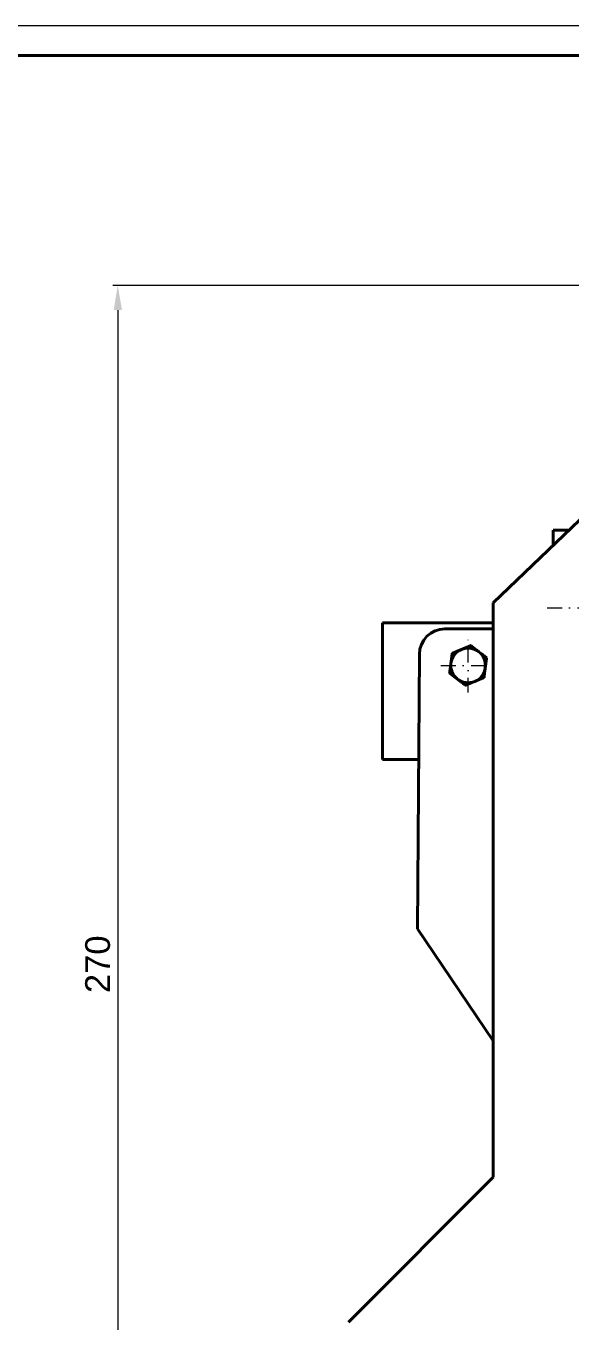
# Model space of a CAD drawing. Header units: inches. Extents: x -122986 to 27550, y -4965 to 6170.
# Drawn here: x 2674.6 to 2784.7, y 978.4 to 1240.2 of the extents above; entities that cross this region are included whole.
import ezdxf

# ---------------------------------------------------------------- set-up
doc = ezdxf.new("R2010")
doc.units = ezdxf.units.IN
doc.header["$LTSCALE"] = 2
doc.header["$MEASUREMENT"] = 0
doc.linetypes.add('DASHDOT', pattern=[1, 0.5, -0.25, 0, -0.25])
for name, color, linetype, lineweight in [('1 mãnh', 7, 'Continuous', 5), ('1 Đường Tâm', 50, 'DASHDOT', 9), ('1 Đậm', 7, 'Continuous', 50)]:
    doc.layers.add(name, color=color, linetype=linetype, lineweight=lineweight)
doc.styles.add('tinh', font='arial.ttf')
doc.dimstyles.new('Tịnh', dxfattribs={"dimtxt": 0.3, "dimasz": 1.5, "dimexe": 1, "dimexo": 0.0625, "dimgap": 0.4, "dimtad": 1, "dimtoh": 1, "dimzin": 0, "dimdsep": 46, "dimtxsty": 'tinh', "dimcen": 0.09, "dimclrd": 256, "dimclre": 256, "dimclrt": 4, "dimadec": 0, "dimazin": 0, "dimtfac": 1, "dimtofl": 0, "dimtmove": 0, "dimatfit": 3, "dimfxl": 1, "dimtfillclr": 4, "dimtolj": 1, "dimtzin": 0, "dimlwd": -1, "dimlwe": -1, "dimarcsym": 0})

# ---------------------------------------------------------------- blocks, each defined once
blk = doc.blocks.new('*D224')
at = {"layer": '1 mãnh', "ltscale": 15, "transparency": 16777216}
for p, q in [((2848.91, 1187.81), (2692.15, 1187.81)), ((2693.15, 1182.81), (2693.15, 922.68)), ((2720.09, 917.68), (2692.15, 917.68))]:
    blk.add_line(p, q, dxfattribs=at)
for points in [[(2692.32, 1182.81), (2693.99, 1182.81), (2693.15, 1187.81)], [(2692.32, 922.68), (2693.99, 922.68), (2693.15, 917.68)]]:
    blk.add_solid(points, dxfattribs=at)
at = {"layer": 'Defpoints', "color": 0, "ltscale": 15, "transparency": 16777216}
for p in [(2848.97, 1187.81), (2693.15, 917.68), (2720.15, 917.68)]:
    blk.add_point(p, dxfattribs=at)
at = {"layer": '1 mãnh', "color": 4, "ltscale": 15, "transparency": 16777216, "insert": (2689.1, 1050.68), "char_height": 3, "attachment_point": 5, "rotation": 90, "style": 'tinh'}
blk.add_mtext('\\A1;{\\H1.6667x;270}', dxfattribs=at)

msp = doc.modelspace()

# ---------------------------------------------------------------- linework, layer by layer
at = {"layer": '1 mãnh', "ltscale": 15}
msp.add_lwpolyline([(2096.626, 399.211), (3285.626, 399.211), (3285.626, 1240.211), (2096.626, 1240.211)], close=True, dxfattribs=at)
at = {"layer": '1 Đường Tâm', "lineweight": 9, "ltscale": 3}
for p, q in [((2779.868, 1122.691), (2918.08, 1122.691)), ((2763.891, 1105.543), (2763.891, 1116.543)), ((2758.391, 1111.043), (2769.391, 1111.043))]:
    msp.add_line(p, q, dxfattribs=at)
at = {"layer": '1 Đậm', "lineweight": 50}
for p, q in [((2793.974, 1147.679), (2768.974, 1123.679)), ((2783.998, 1138.346), (2781.043, 1138.346)), ((2781.043, 1138.346), (2781.043, 1135.266)), ((2781.043, 1135.266), (2781.043, 1138.346)), ((2783.998, 1138.102), (2783.998, 1138.346)), ((2768.974, 1123.679), (2768.974, 1007.679)), ((2746.574, 1092.058), (2746.574, 1119.634)), ((2768.974, 1119.634), (2746.574, 1119.634)), ((2746.574, 1092.058), (2746.574, 1119.634)), ((2746.574, 1119.634), (2768.974, 1119.634)), ((2768.974, 1118.414), (2759.195, 1118.414)), ((2754.063, 1113.316), (2753.657, 1057.858)), ((2746.574, 1092.058), (2753.907, 1092.054)), ((2753.657, 1057.858), (2768.974, 1035.206)), ((2768.974, 1007.679), (2739.706, 978.411))]:
    msp.add_line(p, q, dxfattribs=at)
at = {"layer": '1 Đậm', "ltscale": 0.2}
msp.add_lwpolyline([(2122.626, 404.211), (3280.626, 404.211), (3280.626, 1234.211), (2122.626, 1234.211)], close=True, dxfattribs=at)
at = {"layer": '1 Đậm', "lineweight": 50}
for points in [[(2760.422, 1111.503), (2760.427, 1111.543), (2760.432, 1111.584), (2760.438, 1111.625), (2760.443, 1111.666), (2760.449, 1111.707), (2760.454, 1111.748), (2760.459, 1111.789), (2760.465, 1111.829), (2760.47, 1111.87), (2760.476, 1111.911), (2760.481, 1111.951), (2760.486, 1111.992), (2760.492, 1112.033), (2760.497, 1112.073), (2760.503, 1112.114), (2760.508, 1112.154), (2760.513, 1112.194), (2760.519, 1112.235), (2760.524, 1112.275), (2760.529, 1112.315), (2760.535, 1112.355), (2760.54, 1112.396), (2760.545, 1112.436), (2760.551, 1112.476), (2760.556, 1112.516), (2760.561, 1112.556), (2760.566, 1112.596), (2760.572, 1112.636), (2760.577, 1112.676), (2760.582, 1112.715), (2760.588, 1112.755), (2760.593, 1112.795), (2760.598, 1112.835), (2760.603, 1112.875), (2760.609, 1112.914), (2760.614, 1112.954), (2760.619, 1112.994), (2760.624, 1113.033), (2760.63, 1113.073), (2760.635, 1113.112), (2760.64, 1113.152), (2760.645, 1113.191), (2760.651, 1113.231), (2760.656, 1113.27), (2760.661, 1113.309), (2760.666, 1113.349), (2760.671, 1113.388), (2760.677, 1113.427), (2760.682, 1113.467), (2760.687, 1113.506)], [(2762.555, 1114.277), (2762.517, 1114.262), (2762.479, 1114.246), (2762.441, 1114.23), (2762.403, 1114.215), (2762.365, 1114.199), (2762.327, 1114.183), (2762.289, 1114.168), (2762.251, 1114.152), (2762.213, 1114.136), (2762.175, 1114.12), (2762.137, 1114.105), (2762.099, 1114.089), (2762.06, 1114.073), (2762.022, 1114.057), (2761.984, 1114.042), (2761.946, 1114.026), (2761.908, 1114.01), (2761.87, 1113.995), (2761.833, 1113.979), (2761.795, 1113.963), (2761.757, 1113.948), (2761.719, 1113.932), (2761.682, 1113.917), (2761.644, 1113.901), (2761.607, 1113.886), (2761.57, 1113.87), (2761.532, 1113.855), (2761.495, 1113.84), (2761.458, 1113.824), (2761.42, 1113.809), (2761.383, 1113.794), (2761.346, 1113.778), (2761.309, 1113.763), (2761.272, 1113.748), (2761.235, 1113.732), (2761.198, 1113.717), (2761.162, 1113.702), (2761.125, 1113.687), (2761.088, 1113.672), (2761.051, 1113.656), (2761.015, 1113.641), (2760.978, 1113.626), (2760.942, 1113.611), (2760.905, 1113.596), (2760.869, 1113.581), (2760.832, 1113.566), (2760.796, 1113.551), (2760.76, 1113.536), (2760.723, 1113.521), (2760.687, 1113.506)], [(2762.555, 1114.277), (2762.593, 1114.293), (2762.63, 1114.309), (2762.668, 1114.324), (2762.706, 1114.34), (2762.744, 1114.356), (2762.782, 1114.371), (2762.819, 1114.387), (2762.857, 1114.402), (2762.895, 1114.418), (2762.932, 1114.434), (2762.97, 1114.449), (2763.008, 1114.465), (2763.045, 1114.48), (2763.083, 1114.496), (2763.121, 1114.511), (2763.158, 1114.527), (2763.196, 1114.542), (2763.233, 1114.558), (2763.271, 1114.573), (2763.308, 1114.589), (2763.346, 1114.604), (2763.383, 1114.62), (2763.421, 1114.635), (2763.458, 1114.651), (2763.496, 1114.666), (2763.533, 1114.682), (2763.57, 1114.697), (2763.608, 1114.713), (2763.645, 1114.728), (2763.683, 1114.743), (2763.72, 1114.759), (2763.757, 1114.774), (2763.794, 1114.79), (2763.832, 1114.805), (2763.869, 1114.82), (2763.906, 1114.836), (2763.944, 1114.851), (2763.981, 1114.867), (2764.018, 1114.882), (2764.055, 1114.897), (2764.092, 1114.913), (2764.129, 1114.928), (2764.166, 1114.943), (2764.203, 1114.958), (2764.239, 1114.973), (2764.276, 1114.989), (2764.313, 1115.004), (2764.349, 1115.019), (2764.386, 1115.034), (2764.422, 1115.049)], [(2764.422, 1115.049), (2764.454, 1115.025), (2764.485, 1115.001), (2764.517, 1114.976), (2764.548, 1114.952), (2764.58, 1114.928), (2764.611, 1114.904), (2764.643, 1114.879), (2764.674, 1114.855), (2764.706, 1114.831), (2764.738, 1114.807), (2764.769, 1114.782), (2764.801, 1114.758), (2764.833, 1114.733), (2764.865, 1114.709), (2764.896, 1114.685), (2764.928, 1114.66), (2764.96, 1114.636), (2764.992, 1114.611), (2765.024, 1114.587), (2765.055, 1114.562), (2765.087, 1114.538), (2765.119, 1114.513), (2765.151, 1114.489), (2765.183, 1114.464), (2765.215, 1114.44), (2765.247, 1114.415), (2765.279, 1114.39), (2765.311, 1114.366), (2765.343, 1114.341), (2765.375, 1114.316), (2765.408, 1114.292), (2765.44, 1114.267), (2765.472, 1114.242), (2765.504, 1114.217), (2765.537, 1114.192), (2765.569, 1114.168), (2765.601, 1114.143), (2765.634, 1114.118), (2765.666, 1114.093), (2765.698, 1114.068), (2765.731, 1114.043), (2765.763, 1114.018), (2765.796, 1113.993), (2765.828, 1113.968), (2765.861, 1113.943), (2765.894, 1113.918), (2765.926, 1113.893), (2765.959, 1113.868), (2765.992, 1113.843), (2766.024, 1113.817)], [(2766.024, 1113.817), (2766.057, 1113.792), (2766.09, 1113.767), (2766.122, 1113.742), (2766.155, 1113.717), (2766.188, 1113.692), (2766.22, 1113.667), (2766.253, 1113.642), (2766.286, 1113.617), (2766.318, 1113.592), (2766.351, 1113.567), (2766.383, 1113.542), (2766.416, 1113.517), (2766.448, 1113.492), (2766.481, 1113.467), (2766.513, 1113.442), (2766.545, 1113.417), (2766.577, 1113.392), (2766.61, 1113.367), (2766.642, 1113.343), (2766.674, 1113.318), (2766.706, 1113.293), (2766.738, 1113.269), (2766.771, 1113.244), (2766.803, 1113.219), (2766.754, 1113.256), (2766.867, 1113.17), (2766.899, 1113.145), (2766.93, 1113.121), (2766.962, 1113.096), (2766.994, 1113.072), (2767.026, 1113.047), (2767.058, 1113.023), (2767.09, 1112.998), (2767.122, 1112.974), (2767.153, 1112.95), (2767.185, 1112.925), (2767.217, 1112.901), (2767.248, 1112.877), (2767.28, 1112.852), (2767.312, 1112.828), (2767.343, 1112.804), (2767.375, 1112.779), (2767.406, 1112.755), (2767.438, 1112.731), (2767.469, 1112.707), (2767.501, 1112.682), (2767.532, 1112.658), (2767.564, 1112.634), (2767.595, 1112.61), (2767.626, 1112.586)], [(2760.156, 1109.499), (2760.161, 1109.539), (2760.166, 1109.578), (2760.172, 1109.618), (2760.177, 1109.657), (2760.182, 1109.696), (2760.187, 1109.736), (2760.193, 1109.775), (2760.198, 1109.815), (2760.203, 1109.854), (2760.208, 1109.894), (2760.213, 1109.933), (2760.219, 1109.973), (2760.224, 1110.013), (2760.229, 1110.052), (2760.235, 1110.092), (2760.24, 1110.132), (2760.245, 1110.172), (2760.25, 1110.211), (2760.256, 1110.251), (2760.261, 1110.291), (2760.266, 1110.331), (2760.271, 1110.371), (2760.277, 1110.411), (2760.282, 1110.451), (2760.287, 1110.491), (2760.293, 1110.531), (2760.298, 1110.571), (2760.303, 1110.611), (2760.309, 1110.651), (2760.314, 1110.691), (2760.319, 1110.732), (2760.325, 1110.772), (2760.33, 1110.812), (2760.335, 1110.852), (2760.341, 1110.893), (2760.346, 1110.933), (2760.351, 1110.974), (2760.357, 1111.014), (2760.362, 1111.055), (2760.367, 1111.095), (2760.373, 1111.136), (2760.378, 1111.176), (2760.384, 1111.217), (2760.389, 1111.258), (2760.394, 1111.298), (2760.4, 1111.339), (2760.405, 1111.38), (2760.411, 1111.421), (2760.416, 1111.462), (2760.422, 1111.503)], [(2767.361, 1110.583), (2767.355, 1110.542), (2767.35, 1110.501), (2767.345, 1110.46), (2767.339, 1110.419), (2767.334, 1110.378), (2767.328, 1110.337), (2767.323, 1110.297), (2767.317, 1110.256), (2767.312, 1110.215), (2767.307, 1110.174), (2767.301, 1110.134), (2767.296, 1110.093), (2767.291, 1110.053), (2767.285, 1110.012), (2767.28, 1109.972), (2767.274, 1109.931), (2767.269, 1109.891), (2767.264, 1109.851), (2767.258, 1109.81), (2767.253, 1109.77), (2767.248, 1109.73), (2767.242, 1109.69), (2767.237, 1109.65), (2767.232, 1109.61), (2767.226, 1109.57), (2767.221, 1109.53), (2767.216, 1109.49), (2767.211, 1109.45), (2767.205, 1109.41), (2767.2, 1109.37), (2767.195, 1109.33), (2767.189, 1109.29), (2767.184, 1109.25), (2767.179, 1109.211), (2767.174, 1109.171), (2767.168, 1109.131), (2767.163, 1109.092), (2767.158, 1109.052), (2767.153, 1109.013), (2767.147, 1108.973), (2767.142, 1108.934), (2767.137, 1108.894), (2767.132, 1108.855), (2767.127, 1108.815), (2767.121, 1108.776), (2767.116, 1108.737), (2767.111, 1108.697), (2767.106, 1108.658), (2767.1, 1108.619), (2767.095, 1108.579)], [(2767.626, 1112.586), (2767.621, 1112.547), (2767.616, 1112.507), (2767.611, 1112.468), (2767.605, 1112.428), (2767.6, 1112.389), (2767.595, 1112.35), (2767.59, 1112.31), (2767.585, 1112.271), (2767.579, 1112.231), (2767.574, 1112.191), (2767.569, 1112.152), (2767.564, 1112.112), (2767.558, 1112.073), (2767.553, 1112.033), (2767.548, 1111.993), (2767.543, 1111.953), (2767.537, 1111.914), (2767.532, 1111.874), (2767.527, 1111.834), (2767.521, 1111.794), (2767.516, 1111.754), (2767.511, 1111.714), (2767.506, 1111.675), (2767.5, 1111.635), (2767.495, 1111.595), (2767.49, 1111.555), (2767.484, 1111.514), (2767.479, 1111.474), (2767.474, 1111.434), (2767.468, 1111.394), (2767.463, 1111.354), (2767.458, 1111.314), (2767.452, 1111.273), (2767.447, 1111.233), (2767.442, 1111.193), (2767.436, 1111.152), (2767.431, 1111.112), (2767.426, 1111.071), (2767.42, 1111.031), (2767.415, 1110.99), (2767.409, 1110.95), (2767.404, 1110.909), (2767.399, 1110.868), (2767.393, 1110.828), (2767.388, 1110.787), (2767.382, 1110.746), (2767.377, 1110.705), (2767.372, 1110.665), (2767.366, 1110.624), (2767.361, 1110.583)], [(2761.758, 1108.268), (2761.725, 1108.293), (2761.693, 1108.318), (2761.66, 1108.343), (2761.627, 1108.368), (2761.595, 1108.394), (2761.562, 1108.419), (2761.529, 1108.444), (2761.497, 1108.469), (2761.464, 1108.494), (2761.432, 1108.519), (2761.399, 1108.544), (2761.367, 1108.569), (2761.334, 1108.594), (2761.302, 1108.619), (2761.269, 1108.643), (2761.237, 1108.668), (2761.205, 1108.693), (2761.173, 1108.718), (2761.14, 1108.743), (2761.108, 1108.767), (2761.076, 1108.792), (2761.044, 1108.817), (2761.012, 1108.841), (2760.98, 1108.866), (2760.948, 1108.891), (2760.916, 1108.915), (2760.884, 1108.94), (2760.852, 1108.964), (2760.82, 1108.989), (2760.788, 1109.014), (2760.756, 1109.038), (2760.724, 1109.062), (2760.693, 1109.087), (2760.661, 1109.111), (2760.629, 1109.136), (2760.597, 1109.16), (2760.566, 1109.184), (2760.534, 1109.209), (2760.502, 1109.233), (2760.471, 1109.257), (2760.439, 1109.282), (2760.408, 1109.306), (2760.376, 1109.33), (2760.345, 1109.354), (2760.313, 1109.379), (2760.282, 1109.403), (2760.25, 1109.427), (2760.219, 1109.451), (2760.187, 1109.475), (2760.156, 1109.499)], [(2763.36, 1107.036), (2763.329, 1107.06), (2763.297, 1107.085), (2763.266, 1107.109), (2763.234, 1107.133), (2763.203, 1107.157), (2763.171, 1107.182), (2763.139, 1107.206), (2763.108, 1107.23), (2763.076, 1107.254), (2763.045, 1107.279), (2763.013, 1107.303), (2762.981, 1107.327), (2762.95, 1107.352), (2762.918, 1107.376), (2762.886, 1107.401), (2762.854, 1107.425), (2762.822, 1107.45), (2762.791, 1107.474), (2762.759, 1107.498), (2762.727, 1107.523), (2762.695, 1107.547), (2762.663, 1107.572), (2762.631, 1107.597), (2762.599, 1107.621), (2762.567, 1107.646), (2762.535, 1107.67), (2762.503, 1107.695), (2762.471, 1107.72), (2762.439, 1107.744), (2762.407, 1107.769), (2762.375, 1107.794), (2762.342, 1107.819), (2762.31, 1107.843), (2762.278, 1107.868), (2762.246, 1107.893), (2762.213, 1107.918), (2762.181, 1107.943), (2762.149, 1107.967), (2762.116, 1107.992), (2762.084, 1108.017), (2762.051, 1108.042), (2762.019, 1108.067), (2761.986, 1108.092), (2761.954, 1108.117), (2761.921, 1108.142), (2761.889, 1108.167), (2761.856, 1108.192), (2761.823, 1108.218), (2761.791, 1108.243), (2761.758, 1108.268)], [(2765.228, 1107.808), (2765.19, 1107.792), (2765.152, 1107.777), (2765.114, 1107.761), (2765.076, 1107.745), (2765.038, 1107.729), (2765, 1107.714), (2764.962, 1107.698), (2764.924, 1107.682), (2764.886, 1107.667), (2764.848, 1107.651), (2764.81, 1107.635), (2764.772, 1107.619), (2764.733, 1107.604), (2764.695, 1107.588), (2764.657, 1107.572), (2764.619, 1107.556), (2764.581, 1107.541), (2764.543, 1107.525), (2764.506, 1107.51), (2764.468, 1107.494), (2764.43, 1107.478), (2764.392, 1107.463), (2764.355, 1107.447), (2764.317, 1107.432), (2764.28, 1107.416), (2764.242, 1107.401), (2764.205, 1107.385), (2764.168, 1107.37), (2764.131, 1107.355), (2764.093, 1107.339), (2764.056, 1107.324), (2764.019, 1107.309), (2763.982, 1107.293), (2763.945, 1107.278), (2763.908, 1107.263), (2763.871, 1107.248), (2763.835, 1107.232), (2763.798, 1107.217), (2763.761, 1107.202), (2763.724, 1107.187), (2763.688, 1107.172), (2763.651, 1107.157), (2763.615, 1107.141), (2763.578, 1107.126), (2763.542, 1107.111), (2763.505, 1107.096), (2763.469, 1107.081), (2763.433, 1107.066), (2763.396, 1107.051), (2763.36, 1107.036)], [(2767.095, 1108.579), (2767.059, 1108.564), (2767.022, 1108.549), (2766.986, 1108.534), (2766.949, 1108.519), (2766.912, 1108.504), (2766.876, 1108.489), (2766.839, 1108.474), (2766.802, 1108.458), (2766.765, 1108.443), (2766.728, 1108.428), (2766.691, 1108.412), (2766.654, 1108.397), (2766.616, 1108.382), (2766.579, 1108.366), (2766.542, 1108.351), (2766.505, 1108.336), (2766.467, 1108.32), (2766.43, 1108.305), (2766.393, 1108.289), (2766.355, 1108.274), (2766.318, 1108.258), (2766.281, 1108.243), (2766.243, 1108.228), (2766.206, 1108.212), (2766.169, 1108.197), (2766.131, 1108.181), (2766.094, 1108.166), (2766.056, 1108.15), (2766.019, 1108.135), (2765.981, 1108.119), (2765.944, 1108.104), (2765.906, 1108.088), (2765.869, 1108.073), (2765.831, 1108.057), (2765.794, 1108.042), (2765.756, 1108.026), (2765.718, 1108.011), (2765.681, 1107.995), (2765.643, 1107.98), (2765.605, 1107.964), (2765.568, 1107.948), (2765.53, 1107.933), (2765.492, 1107.917), (2765.455, 1107.902), (2765.417, 1107.886), (2765.379, 1107.87), (2765.341, 1107.855), (2765.303, 1107.839), (2765.265, 1107.824), (2765.228, 1107.808)]]:
    msp.add_lwpolyline(points, dxfattribs=at)
for centre, radius, start, end in [((2759.195, 1113.282), 5.132, 90, 179.61984), ((2763.891, 1111.043), 3.5, 112.44828, 172.44828), ((2763.891, 1111.043), 3.5, 52.44828, 112.44828), ((2763.891, 1111.043), 3.5, 352.44828, 52.44828), ((2763.891, 1111.043), 3.5, 172.44828, 232.44828), ((2763.891, 1111.043), 3.5, 292.44828, 352.44828), ((2763.891, 1111.043), 3.5, 232.44828, 292.44828)]:
    msp.add_arc(centre, radius, start, end, dxfattribs=at)

# ---------------------------------------------------------------- dimensions: what is measured, and where the dimension line sits
at = {"layer": '1 mãnh', "ltscale": 15}
dim = msp.add_linear_dim(base=(2693.153, 917.679), p1=(2848.974, 1187.809), p2=(2720.153, 917.679), angle=90, text='{\\H1.6667x;<>}', dimstyle='Tịnh', override={"dimtxt": 3, "dimasz": 5, "dimgap": 1.5, "dimdec": 0, "dimtdec": 0}, dxfattribs=at)
dim.commit()
dim.dimension.update_dxf_attribs({"geometry": '*D224', "text_midpoint": (2693.153, 1050.68), "dimtype": 160})

doc.saveas('drawing.dxf')
